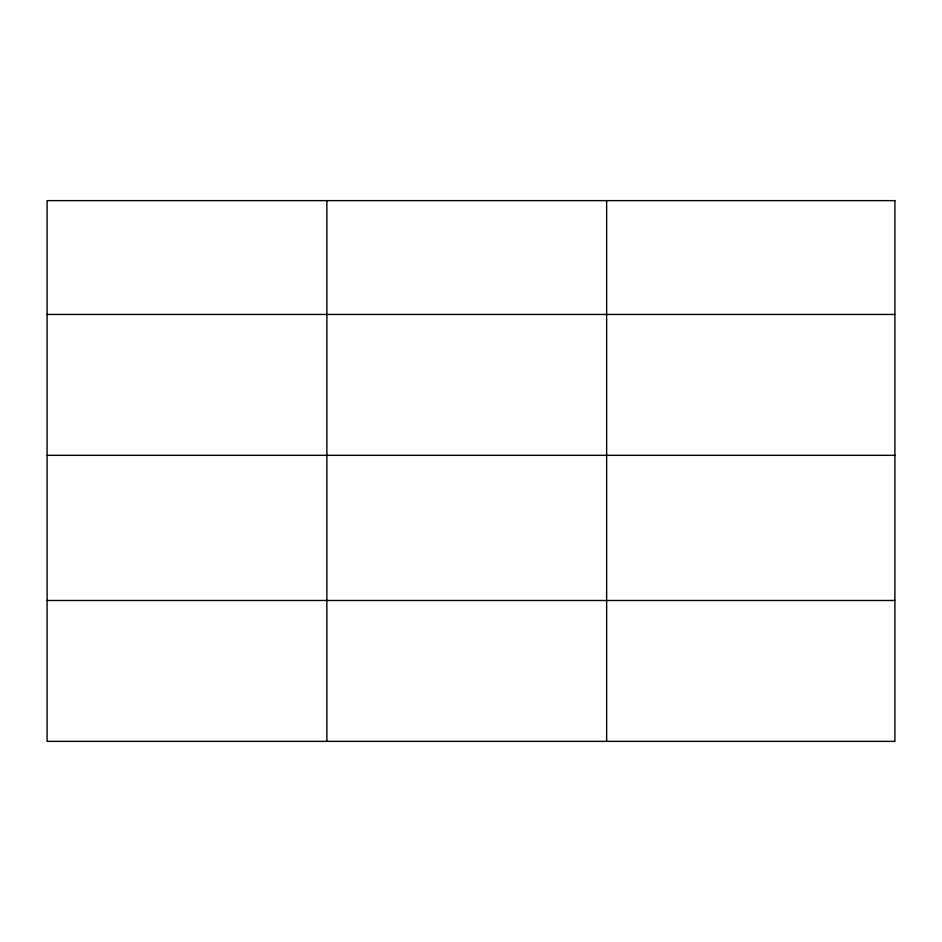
<?xml version="1.0" encoding="UTF-8"?>
<svg xmlns="http://www.w3.org/2000/svg" width="942" height="942" viewBox="0 0 942 942"><rect width="100%" height="100%" fill="white"/><g stroke="black" fill="none" stroke-linecap="round" stroke-linejoin="round"><path stroke-width="1.41" d="M47.1 314.44L894.9 314.44M47.1 455.327L894.9 455.327M47.1 600.478L894.9 600.478M606.648 200.634L606.648 741.366M326.874 200.634L326.874 741.366M894.9 200.634L47.1 200.634L47.1 741.366L894.9 741.366L894.9 200.634"/></g></svg>
